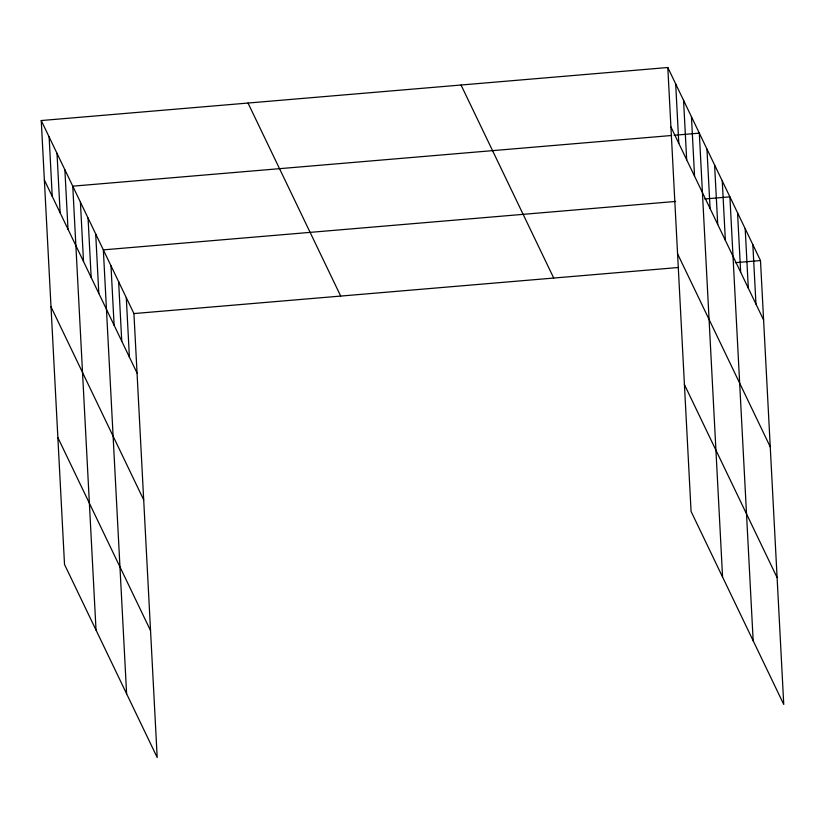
<?xml version="1.0" encoding="UTF-8"?>
<svg xmlns="http://www.w3.org/2000/svg" width="825" height="825" viewBox="0 0 825 825"><rect width="100%" height="100%" fill="white"/><g stroke="black" fill="none" stroke-linecap="round" stroke-linejoin="round"><path stroke-width="1.24" d="M41.25 120.543L133.928 313.572L157.193 757.484L64.515 564.455L41.25 120.543L667.807 67.516L760.485 260.545L783.75 704.457L691.072 511.428L667.807 67.516M671.581 135.496L72.765 186.172L96.03 630.083M674.097 135.279L699.311 133.145L722.576 577.057M675.685 201.434L103.342 249.872L126.607 693.784M704.684 198.98L729.898 196.845L753.163 640.757M133.928 313.572L678.542 267.486M735.271 262.68L760.485 260.545M670.921 126.957L763.599 319.987M677.572 253.832L770.251 446.861M684.42 384.553L777.098 577.583M461.041 85.016L553.719 278.046M248.016 103.043L340.694 296.072M44.364 179.984L137.043 373.013M51.016 306.859L143.694 499.888M57.863 437.58L150.542 630.609M752.843 244.623L755.958 304.064M745.192 228.69L748.306 288.142M737.55 212.767L740.664 272.209M722.257 180.922L725.371 240.364M714.605 165L717.719 224.441M706.963 149.067L710.077 208.519M691.443 116.737L694.557 176.179M683.564 100.33L686.678 159.772M675.685 83.923L678.8 143.364M126.287 297.65L129.401 357.091M118.635 281.727L121.749 341.168M110.993 265.794L114.108 325.246M95.7 233.949L98.814 293.391M88.058 218.027L91.173 277.468M80.407 202.104L83.521 261.546M64.886 169.764L68.001 229.206M57.008 153.357L60.122 212.798M49.129 136.95L52.243 196.391"/></g></svg>
